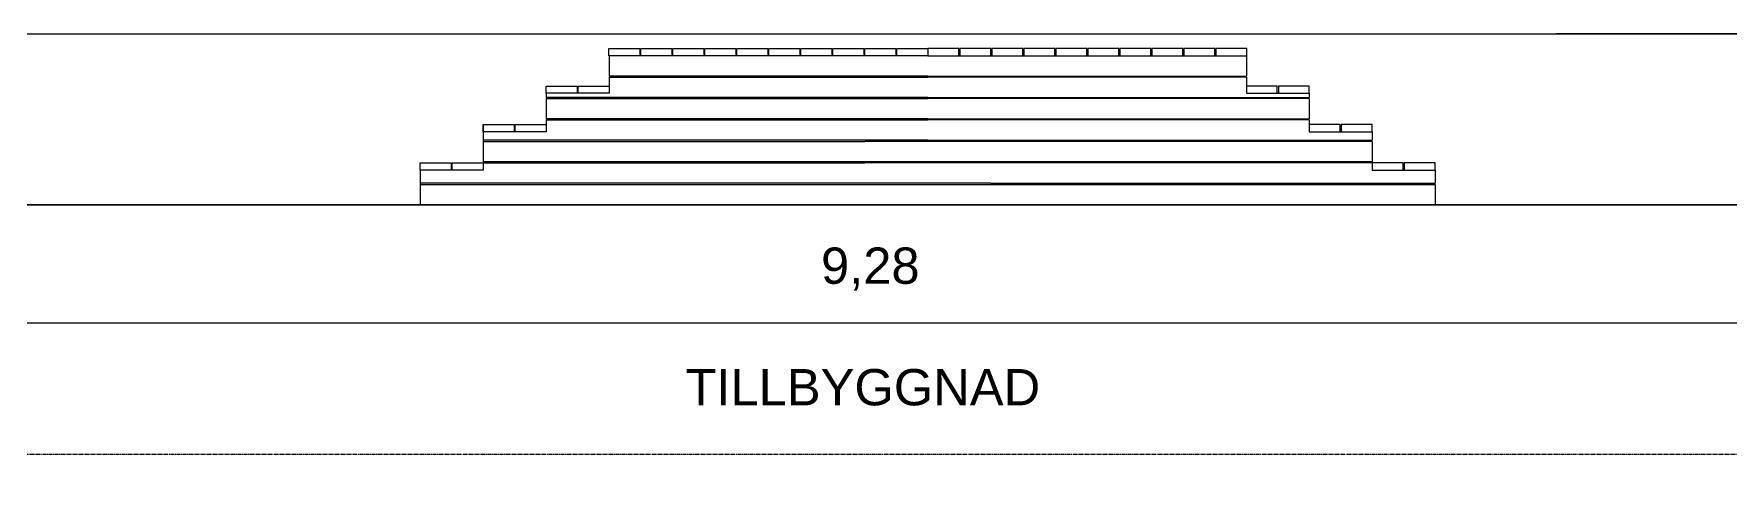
# Model space of a CAD drawing. Header units: millimetres. Extents: x -60009 to 113281, y -58228 to 411188.
# Drawn here: x -28503 to -20553, y 56998 to 59116 of the extents above; entities that cross this region are included whole.
import ezdxf

# ---------------------------------------------------------------- set-up
doc = ezdxf.new("R2010")
doc.units = ezdxf.units.MM
doc.linetypes.add('ACAD_ISO04W100', pattern=[30, 24, -3, 0, -3])
doc.linetypes.add('CENTER2', pattern=[28.575, 19.05, -3.175, 3.175, -3.175])
doc.layers.get('0').update_dxf_attribs({"color": 1})
for name, color, linetype in [('Förtydligande', 8, 'CENTER2'), ('Grundritningar', 1, 'Continuous'), ('Mått', 4, 'Continuous')]:
    doc.layers.add(name, color=color, linetype=linetype)
doc.styles.get("Standard").update_dxf_attribs({"font": 'Arial.ttf', "height": 170})
doc.dimstyles.new('Egen dimension', dxfattribs={"dimscale": 10, "dimtxt": 2.5, "dimasz": 15, "dimexe": 10, "dimexo": 0.625, "dimgap": 15, "dimtad": 1, "dimlfac": 0.001, "dimtxsty": 'Standard', "dimblk": 'OBLIQUE', "dimblk1": 'OBLIQUE', "dimblk2": 'OBLIQUE', "dimcen": 20, "dimdle": 10, "dimadec": 0, "dimazin": 0, "dimtfac": 1, "dimtmove": 0, "dimatfit": 3, "dimldrblk": 'OPEN90', "dimfxl": 1, "dimarcsym": 0})

# ---------------------------------------------------------------- blocks, each defined once
blk = doc.blocks.new('_Oblique')
at = {"color": 0, "linetype": 'ByBlock', "lineweight": -2}
blk.add_line((-0.5, -0.5), (0.5, 0.5), dxfattribs=at)
blk = doc.blocks.new('*D123')
at = {"layer": 'Defpoints', "color": 0, "transparency": 16777216}
for p in [(-29113.3, 58315.9), (-19833.3, 58315.9), (-19833.3, 57147.5)]:
    blk.add_point(p, dxfattribs=at)
at = {"layer": 'Förtydligande', "color": 0, "lineweight": -2, "transparency": 16777216}
for p, q in [((-29113.3, 58306.5), (-29113.3, 56997.5)), ((-19833.3, 58306.5), (-19833.3, 56997.5)), ((-29263.3, 57147.5), (-19683.3, 57147.5))]:
    blk.add_line(p, q, dxfattribs=at)
at = {"layer": 'Förtydligande', "color": 0, "lineweight": -2, "transparency": 16777216, "xscale": 225, "yscale": 225, "zscale": 225, "rotation": 180}
blk.add_blockref('_Oblique', (-29113.3, 57147.5), dxfattribs=at)
at = {"layer": 'Förtydligande', "color": 0, "lineweight": -2, "transparency": 16777216, "xscale": 225, "yscale": 225, "zscale": 225}
blk.add_blockref('_Oblique', (-19833.3, 57147.5), dxfattribs=at)
at = {"layer": 'Förtydligande', "color": 0, "transparency": 16777216, "insert": (-24617.5, 57459.5), "char_height": 170, "attachment_point": 5}
blk.add_mtext('TILLBYGGNAD', dxfattribs=at)
blk = doc.blocks.new('_Open90')
at = {"color": 0, "linetype": 'ByBlock', "lineweight": -2}
for p, q in [((-0.5, 0.5), (0, 0)), ((0, 0), (-1, 0)), ((0, 0), (-0.5, -0.5))]:
    blk.add_line(p, q, dxfattribs=at)
blk = doc.blocks.new('*D146')
at = {"layer": 'Defpoints', "color": 0, "transparency": 16777216}
for p in [(-29113.3, 59115.9), (-19833.3, 59115.9), (-19833.3, 57762)]:
    blk.add_point(p, dxfattribs=at)
at = {"layer": 'Mått', "color": 0, "lineweight": -2, "transparency": 16777216}
for p, q in [((-29113.3, 59109.6), (-29113.3, 57662)), ((-19833.3, 59109.6), (-19833.3, 57662)), ((-29123.3, 57762), (-19823.3, 57762))]:
    blk.add_line(p, q, dxfattribs=at)
at = {"layer": 'Mått', "color": 0, "lineweight": -2, "transparency": 16777216, "xscale": 150, "yscale": 150, "zscale": 150, "rotation": 180}
blk.add_blockref('_Oblique', (-29113.3, 57762), dxfattribs=at)
at = {"layer": 'Mått', "color": 0, "lineweight": -2, "transparency": 16777216, "xscale": 150, "yscale": 150, "zscale": 150}
blk.add_blockref('_Oblique', (-19833.3, 57762), dxfattribs=at)
at = {"layer": 'Mått', "color": 0, "transparency": 16777216, "insert": (-24582.5, 58014.4), "char_height": 170, "attachment_point": 5}
blk.add_mtext('9,28', dxfattribs=at)

msp = doc.modelspace()

# ---------------------------------------------------------------- linework, layer by layer
at = {"layer": 'Förtydligande', "linetype": 'ACAD_ISO04W100', "lineweight": -3, "ltscale": 0.1}
msp.add_line((-33513.294, 58315.864), (-16033.294, 58315.864), dxfattribs=at)
at = {"layer": 'Grundritningar', "ltscale": 100}
for p, q in [((-29113.294, 59115.864), (-19833.294, 59115.864)), ((-19833.294, 59115.864), (-21368.294, 59115.864)), ((-25808.293, 59012.865), (-25808.293, 59046.865)), ((-25808.293, 59046.865), (-25663.293, 59046.865)), ((-25663.293, 59012.865), (-25808.293, 59012.865)), ((-25806.772, 59012.864), (-25806.772, 58917.864)), ((-24313.294, 59012.864), (-25806.772, 59012.864)), ((-25663.293, 59046.865), (-25663.293, 59012.865)), ((-25658.294, 59012.865), (-25658.294, 59046.865)), ((-25658.294, 59046.865), (-25513.294, 59046.865)), ((-25513.294, 59012.865), (-25658.294, 59012.865)), ((-25513.294, 59046.865), (-25513.294, 59012.865)), ((-25508.293, 59012.865), (-25513.293, 59012.865)), ((-25508.293, 59012.865), (-25508.293, 59046.865)), ((-25508.293, 59046.865), (-25363.293, 59046.865)), ((-25363.293, 59012.865), (-25508.293, 59012.865)), ((-25363.293, 59046.865), (-25363.293, 59012.865)), ((-25358.294, 59012.865), (-25358.294, 59046.865)), ((-25358.294, 59046.865), (-25213.294, 59046.865)), ((-25213.294, 59012.865), (-25358.294, 59012.865)), ((-25213.294, 59046.865), (-25213.294, 59012.865)), ((-25208.294, 59012.864), (-25213.294, 59012.864)), ((-25208.294, 59012.864), (-25208.294, 59046.864)), ((-25208.294, 59046.864), (-25063.294, 59046.864)), ((-25063.294, 59012.864), (-25208.294, 59012.864)), ((-25063.294, 59046.864), (-25063.294, 59012.864)), ((-25058.294, 59012.864), (-25058.294, 59046.864)), ((-25058.294, 59046.864), (-24913.294, 59046.864)), ((-24913.294, 59012.864), (-25058.294, 59012.864)), ((-24913.294, 59046.864), (-24913.294, 59012.864)), ((-24908.294, 59012.864), (-24913.294, 59012.864)), ((-24908.294, 59012.864), (-24908.294, 59046.864)), ((-24908.294, 59046.864), (-24763.294, 59046.864)), ((-24763.294, 59012.864), (-24908.294, 59012.864)), ((-24763.294, 59046.864), (-24763.294, 59012.864)), ((-24758.294, 59012.864), (-24758.294, 59046.864)), ((-24758.294, 59046.864), (-24613.294, 59046.864)), ((-24613.294, 59012.864), (-24758.294, 59012.864)), ((-24613.294, 59046.864), (-24613.294, 59012.864)), ((-24608.294, 59012.864), (-24613.294, 59012.864)), ((-24608.294, 59012.864), (-24608.294, 59046.864)), ((-24608.294, 59046.864), (-24463.294, 59046.864)), ((-24463.294, 59012.864), (-24608.294, 59012.864)), ((-24463.294, 59046.864), (-24463.294, 59012.864)), ((-24458.294, 59012.864), (-24458.294, 59046.864)), ((-24458.294, 59046.864), (-24313.294, 59046.864)), ((-24313.294, 59012.864), (-24458.294, 59012.864)), ((-24313.294, 59046.864), (-24313.294, 59012.864)), ((-24168.294, 59046.864), (-24313.294, 59046.864)), ((-24313.294, 59046.864), (-24313.294, 59012.864)), ((-24313.294, 59012.864), (-22819.815, 59012.864)), ((-24313.294, 59012.864), (-24168.294, 59012.864)), ((-24168.294, 59012.864), (-24168.294, 59046.864)), ((-24163.294, 59046.864), (-24163.294, 59012.864)), ((-24018.294, 59046.864), (-24163.294, 59046.864)), ((-24163.294, 59012.864), (-24018.294, 59012.864)), ((-24018.294, 59012.864), (-24018.294, 59046.864)), ((-24018.294, 59012.864), (-24013.294, 59012.864)), ((-24013.294, 59046.864), (-24013.294, 59012.864)), ((-23868.294, 59046.864), (-24013.294, 59046.864)), ((-24013.294, 59012.864), (-23868.294, 59012.864)), ((-23868.294, 59012.864), (-23868.294, 59046.864)), ((-23863.294, 59046.864), (-23863.294, 59012.864)), ((-23718.294, 59046.864), (-23863.294, 59046.864)), ((-23863.294, 59012.864), (-23718.294, 59012.864)), ((-23718.294, 59012.864), (-23718.294, 59046.864)), ((-23718.294, 59012.864), (-23713.294, 59012.864)), ((-23713.294, 59046.864), (-23713.294, 59012.864)), ((-23568.294, 59046.864), (-23713.294, 59046.864)), ((-23713.294, 59012.864), (-23568.294, 59012.864)), ((-23568.294, 59012.864), (-23568.294, 59046.864)), ((-23563.294, 59046.864), (-23563.294, 59012.864)), ((-23418.294, 59046.864), (-23563.294, 59046.864)), ((-23563.294, 59012.864), (-23418.294, 59012.864)), ((-23418.294, 59012.864), (-23418.294, 59046.864)), ((-23418.294, 59012.864), (-23413.294, 59012.864)), ((-23413.294, 59046.865), (-23413.294, 59012.865)), ((-23268.294, 59046.865), (-23413.294, 59046.865)), ((-23413.294, 59012.865), (-23268.294, 59012.865)), ((-23268.294, 59012.865), (-23268.294, 59046.865)), ((-23263.294, 59046.865), (-23263.294, 59012.865)), ((-23118.294, 59046.865), (-23263.294, 59046.865)), ((-23263.294, 59012.865), (-23118.294, 59012.865)), ((-23118.294, 59012.865), (-23118.294, 59046.865)), ((-23118.294, 59012.865), (-23113.294, 59012.865)), ((-23113.294, 59046.865), (-23113.294, 59012.865)), ((-22968.294, 59046.865), (-23113.294, 59046.865)), ((-23113.294, 59012.865), (-22968.294, 59012.865)), ((-22968.294, 59012.865), (-22968.294, 59046.865)), ((-22963.294, 59046.865), (-22963.294, 59012.865)), ((-22818.294, 59046.865), (-22963.294, 59046.865)), ((-22963.294, 59012.865), (-22818.294, 59012.865)), ((-22819.815, 59012.864), (-22819.815, 58917.864)), ((-22818.294, 59012.865), (-22818.294, 59046.865)), ((-24313.294, 58917.864), (-25806.772, 58917.864)), ((-25806.772, 58912.864), (-24313.294, 58912.864)), ((-25806.772, 58912.864), (-25806.772, 58871.864)), ((-24313.294, 58917.864), (-22819.815, 58917.864)), ((-22819.815, 58912.864), (-24313.294, 58912.864)), ((-22819.815, 58912.864), (-22819.815, 58871.864)), ((-26101.772, 58837.864), (-26101.772, 58871.864)), ((-26101.772, 58871.864), (-25956.772, 58871.864)), ((-25956.772, 58837.864), (-26101.772, 58837.864)), ((-26101.772, 58837.864), (-26101.772, 58817.864)), ((-25956.772, 58871.864), (-25956.772, 58837.864)), ((-25951.772, 58837.864), (-25956.772, 58837.864)), ((-25951.772, 58837.864), (-25951.772, 58871.864)), ((-25951.772, 58871.864), (-25806.772, 58871.864)), ((-25806.772, 58837.864), (-25951.772, 58837.864)), ((-25806.772, 58871.864), (-25806.772, 58837.864)), ((-22819.815, 58871.864), (-22819.815, 58837.864)), ((-22674.815, 58871.864), (-22819.815, 58871.864)), ((-22819.815, 58837.864), (-22674.815, 58837.864)), ((-22674.815, 58837.864), (-22674.815, 58871.864)), ((-22674.815, 58837.864), (-22669.815, 58837.864)), ((-22669.815, 58871.864), (-22669.815, 58837.864)), ((-22524.815, 58871.864), (-22669.815, 58871.864)), ((-22669.815, 58837.864), (-22524.815, 58837.864)), ((-22524.815, 58837.864), (-22524.815, 58871.864)), ((-22524.815, 58837.864), (-22524.815, 58817.864)), ((-24313.294, 58817.864), (-26101.772, 58817.864)), ((-26101.772, 58812.864), (-24313.294, 58812.864)), ((-26101.772, 58812.864), (-26101.772, 58717.864)), ((-24313.294, 58817.864), (-22524.815, 58817.864)), ((-22524.815, 58812.864), (-24313.294, 58812.864)), ((-22524.815, 58812.864), (-22524.815, 58717.864)), ((-26396.772, 58657.865), (-26396.772, 58691.865)), ((-26396.772, 58691.865), (-26251.772, 58691.865)), ((-26251.772, 58691.865), (-26251.772, 58657.865)), ((-26246.772, 58657.865), (-26246.772, 58691.865)), ((-26246.772, 58691.865), (-26101.772, 58691.865)), ((-24313.294, 58717.864), (-26101.772, 58717.864)), ((-26101.772, 58712.864), (-24313.294, 58712.864)), ((-26101.772, 58712.864), (-26101.772, 58691.865)), ((-26101.772, 58691.865), (-26101.772, 58657.865)), ((-24313.294, 58717.864), (-22524.815, 58717.864)), ((-22524.815, 58712.864), (-24313.294, 58712.864)), ((-22524.815, 58712.864), (-22524.816, 58691.865)), ((-22524.816, 58691.865), (-22524.816, 58657.865)), ((-22379.816, 58691.865), (-22524.816, 58691.865)), ((-22379.816, 58657.865), (-22379.816, 58691.865)), ((-22374.816, 58691.865), (-22374.816, 58657.865)), ((-22229.816, 58691.865), (-22374.816, 58691.865)), ((-22229.816, 58657.865), (-22229.816, 58691.865)), ((-26251.772, 58657.865), (-26396.772, 58657.865)), ((-26396.772, 58657.865), (-26396.772, 58611.864)), ((-24313.294, 58617.864), (-26396.772, 58617.864)), ((-26396.772, 58611.864), (-24608.294, 58611.864)), ((-26396.772, 58611.864), (-26396.772, 58516.864)), ((-26246.772, 58657.865), (-26251.772, 58657.865)), ((-26101.772, 58657.865), (-26246.772, 58657.865)), ((-22229.816, 58611.864), (-24608.293, 58611.864)), ((-24313.294, 58617.864), (-22229.816, 58617.864)), ((-22524.816, 58657.865), (-22379.816, 58657.865)), ((-22379.816, 58657.865), (-22374.816, 58657.865)), ((-22374.816, 58657.865), (-22229.816, 58657.865)), ((-22229.816, 58657.865), (-22229.816, 58617.864)), ((-22229.816, 58611.864), (-22229.816, 58516.864)), ((-26691.772, 58477.865), (-26691.772, 58511.865)), ((-26691.772, 58511.865), (-26546.772, 58511.865)), ((-26546.772, 58511.865), (-26546.772, 58477.865)), ((-26541.772, 58477.865), (-26541.772, 58511.865)), ((-26541.772, 58511.865), (-26396.772, 58511.865)), ((-22229.816, 58516.864), (-26396.772, 58516.864)), ((-26396.772, 58511.865), (-26396.772, 58477.865)), ((-26396.772, 58511.864), (-24608.293, 58511.864)), ((-26396.772, 58511.864), (-26396.771, 58490.865)), ((-22229.816, 58511.864), (-24608.293, 58511.864)), ((-22229.816, 58511.864), (-22229.816, 58477.864)), ((-22084.816, 58511.864), (-22229.816, 58511.864)), ((-22229.816, 58511.864), (-22229.816, 58490.865)), ((-22084.816, 58477.864), (-22084.816, 58511.864)), ((-22079.816, 58511.864), (-22079.816, 58477.864)), ((-21934.816, 58511.864), (-22079.816, 58511.864)), ((-21934.816, 58477.864), (-21934.816, 58511.864)), ((-26546.772, 58477.865), (-26691.772, 58477.865)), ((-26691.771, 58477.865), (-26691.771, 58410.864)), ((-26541.772, 58477.865), (-26546.772, 58477.865)), ((-26396.772, 58477.865), (-26541.772, 58477.865)), ((-22229.816, 58477.864), (-22084.816, 58477.864)), ((-22084.816, 58477.864), (-22079.816, 58477.864)), ((-22079.816, 58477.864), (-21934.816, 58477.864)), ((-21934.816, 58477.864), (-21934.816, 58416.864)), ((-24018.294, 58416.864), (-26691.771, 58416.864)), ((-26691.771, 58410.864), (-21934.816, 58410.864)), ((-26691.771, 58410.864), (-26691.771, 58315.864)), ((-24018.294, 58416.864), (-21934.816, 58416.864)), ((-21934.816, 58410.864), (-21934.816, 58315.864)), ((-24608.293, 58315.864), (-26691.771, 58315.864)), ((-24608.293, 58315.864), (-21934.816, 58315.864))]:
    msp.add_line(p, q, dxfattribs=at)
at = {"layer": 'Grundritningar'}
for p, q in [((-26396.772, 58691.865), (-26396.772, 58511.865)), ((-17833.294, 58315.864), (-31113.294, 58315.864))]:
    msp.add_line(p, q, dxfattribs=at)

# ---------------------------------------------------------------- dimensions: what is measured, and where the dimension line sits
at = {"layer": 'Förtydligande'}
dim = msp.add_linear_dim(base=(-19833.294, 57147.537), p1=(-29113.294, 58315.864), p2=(-19833.294, 58315.864), text='TILLBYGGNAD', dimstyle='Egen dimension', override={"dimscale": 15}, dxfattribs=at)
dim.commit()
dim.dimension.update_dxf_attribs({"geometry": '*D123', "text_midpoint": (-24617.451, 57147.537), "dimtype": 160})
at = {"layer": 'Mått'}
dim = msp.add_linear_dim(base=(-19833.294, 57761.971), p1=(-29113.294, 59115.864), p2=(-19833.294, 59115.864), dimstyle='Egen dimension', override={"dimscale": 1, "dimtxt": 25, "dimasz": 150, "dimexe": 100, "dimexo": 6.25, "dimgap": 150, "dimcen": 200}, dxfattribs=at)
dim.commit()
dim.dimension.update_dxf_attribs({"geometry": '*D146', "text_midpoint": (-24582.498, 57761.971), "dimtype": 160})

doc.saveas('drawing.dxf')
